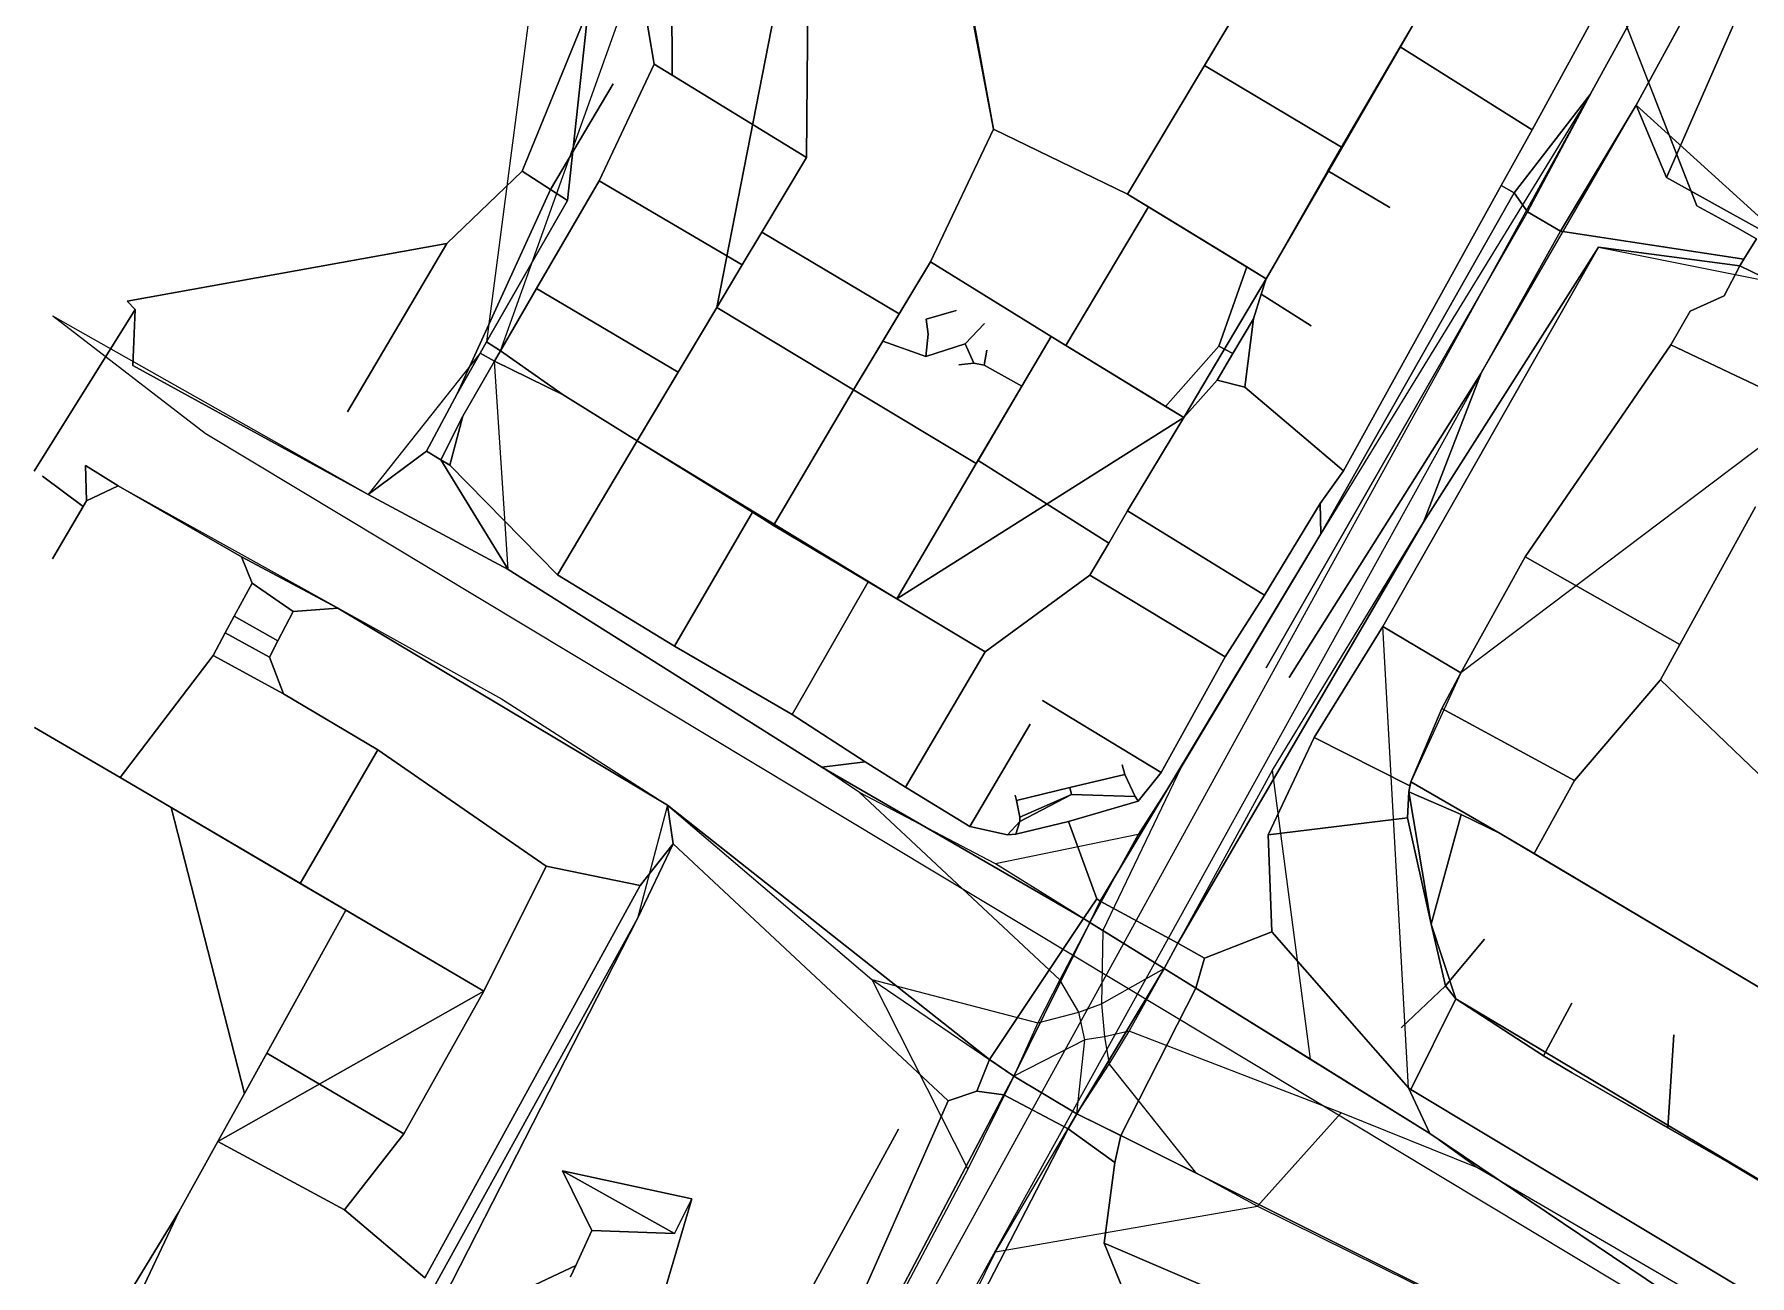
# Model space of a CAD drawing. Header units: metres. Extents: x 327752 to 330295, y 2791490 to 2794271.
# Drawn here: x 327773 to 328621, y 2792442 to 2793056 of the extents above; entities that cross this region are included whole.
import ezdxf

# ---------------------------------------------------------------- set-up
doc = ezdxf.new("R2010")
doc.units = ezdxf.units.M

msp = doc.modelspace()

# ---------------------------------------------------------------- linework, layer by layer
for p, q in [((328564.41, 2793020.85), (328717.78, 2793300.67)), ((328564.41, 2793020.85), (328693.83, 2793258.11)), ((328693.83, 2793258.11), (328564.41, 2793020.85)), ((328030.83, 2793171.16), (327996.15, 2792903.82)), ((328579.51, 2792985.1), (328661.68, 2793173.01)), ((328661.68, 2793173.01), (328579.51, 2792985.1)), ((328036.2, 2792973.69), (328053.42, 2793133.96)), ((328053.42, 2793133.96), (328036.2, 2792973.69)), ((328224.73, 2793125.8), (328246.7, 2793008.99)), ((328246.7, 2793008.99), (328224.73, 2793125.8)), ((328594.48, 2792971.14), (328537.91, 2793116.13)), ((328537.91, 2793116.13), (328594.48, 2792971.14)), ((328541.71, 2793026.05), (328595.01, 2793123.31)), ((328595.01, 2793123.31), (328541.71, 2793026.05)), ((328146.98, 2793110.33), (328109.96, 2792920.78)), ((328109.96, 2792920.78), (328146.98, 2793110.33)), ((328087.72, 2793099.86), (328087.83, 2793035.73)), ((328087.83, 2793035.73), (328087.72, 2793099.86)), ((328313.05, 2792976.8), (328388.18, 2793102.75)), ((328388.18, 2793102.75), (328313.05, 2792976.8)), ((328351, 2793040.43), (328388.18, 2793102.75)), ((328388.18, 2793102.75), (328351, 2793040.43)), ((328002.94, 2792899.37), (328070.75, 2793088.87)), ((328070.75, 2793088.87), (328078.98, 2793041.17)), ((328078.98, 2793041.17), (328070.75, 2793088.87)), ((328246.7, 2793008.99), (328232.57, 2793086.48)), ((328232.57, 2793086.48), (328246.7, 2793008.99)), ((328013.76, 2792988.26), (328051.5, 2793080.62)), ((328051.5, 2793080.62), (328013.76, 2792988.26)), ((328549.07, 2793074.72), (328513.06, 2793008.62)), ((328513.06, 2793008.62), (328549.07, 2793074.72)), ((328154.92, 2793071.53), (328154.22, 2792994.95)), ((328154.22, 2792994.95), (328154.92, 2793071.53)), ((328381.56, 2792935), (328455.08, 2793062.13)), ((328455.08, 2793062.13), (328381.56, 2792935)), ((328455.08, 2793062.13), (328447.75, 2793049.64)), ((328447.75, 2793049.64), (328455.08, 2793062.13)), ((328447.75, 2793049.64), (328418.74, 2793000.03)), ((328418.74, 2793000.03), (328447.75, 2793049.64)), ((328447.75, 2793049.64), (328513.06, 2793008.62)), ((328513.06, 2793008.62), (328447.75, 2793049.64)), ((328078.98, 2793041.17), (328051.75, 2792983.41)), ((328051.75, 2792983.41), (328078.98, 2793041.17)), ((328078.98, 2793041.17), (328087.83, 2793035.73)), ((328087.83, 2793035.73), (328078.98, 2793041.17)), ((328313.05, 2792976.8), (328351, 2793040.43)), ((328351, 2793040.43), (328313.05, 2792976.8)), ((328351, 2793040.43), (328418.74, 2793000.03)), ((328418.74, 2793000.03), (328351, 2793040.43)), ((328027.64, 2792979.13), (328058.7, 2793031.42)), ((328058.7, 2793031.42), (328027.64, 2792979.13)), ((328087.83, 2793035.73), (328154.22, 2792994.95)), ((328154.22, 2792994.95), (328087.83, 2793035.73)), ((328541.71, 2793026.05), (328052.96, 2792137.17)), ((328541.71, 2793026.05), (328408.62, 2792808.98)), ((328541.71, 2793026.05), (328504.23, 2792977.48)), ((328504.23, 2792977.48), (328541.71, 2793026.05)), ((328541.71, 2793026.05), (328510.8, 2792968.19)), ((328510.8, 2792968.19), (328541.71, 2793026.05)), ((328487.76, 2792888.39), (328564.41, 2793020.85)), ((328527.12, 2792958.49), (328564.41, 2793020.85)), ((328564.41, 2793020.85), (328527.12, 2792958.49)), ((328564.41, 2793020.85), (328579.51, 2792985.1)), ((328640.84, 2792951.55), (328564.41, 2793020.85)), ((328579.51, 2792985.1), (328564.41, 2793020.85)), ((328246.7, 2793008.99), (328215.53, 2792943.36)), ((328215.53, 2792943.36), (328246.7, 2793008.99)), ((328313.05, 2792976.8), (328246.7, 2793008.99)), ((328246.7, 2793008.99), (328313.05, 2792976.8)), ((328513.06, 2793008.62), (328497.67, 2792981.08)), ((328497.67, 2792981.08), (328513.06, 2793008.62)), ((328411.97, 2792988.45), (328418.74, 2793000.03)), ((328418.74, 2793000.03), (328411.97, 2792988.45)), ((328013.76, 2792988.26), (327976.49, 2792952.49)), ((327976.49, 2792952.49), (328013.76, 2792988.26)), ((328027.64, 2792979.13), (328013.76, 2792988.26)), ((328013.76, 2792988.26), (328027.64, 2792979.13)), ((328154.22, 2792994.95), (328132.2, 2792958.05)), ((328132.2, 2792958.05), (328154.22, 2792994.95)), ((328381.56, 2792935), (328411.97, 2792988.45)), ((328411.97, 2792988.45), (328381.56, 2792935)), ((328411.97, 2792988.45), (328442.75, 2792970.24)), ((328442.75, 2792970.24), (328411.97, 2792988.45)), ((328051.75, 2792983.41), (328020.87, 2792930.16)), ((328020.87, 2792930.16), (328051.75, 2792983.41)), ((328122.54, 2792941.85), (328051.75, 2792983.41)), ((328051.75, 2792983.41), (328122.54, 2792941.85)), ((328419.7, 2792840.06), (328497.67, 2792981.08)), ((328497.67, 2792981.08), (328419.7, 2792840.06)), ((328504.23, 2792977.48), (328497.67, 2792981.08)), ((328497.67, 2792981.08), (328504.23, 2792977.48)), ((328626.09, 2792959.28), (328579.51, 2792985.1)), ((328579.51, 2792985.1), (328626.09, 2792959.28)), ((328027.64, 2792979.13), (327981.62, 2792878.19)), ((327981.62, 2792878.19), (328027.64, 2792979.13)), ((327996.15, 2792903.82), (328036.2, 2792973.69)), ((328036.2, 2792973.69), (327996.15, 2792903.82)), ((328036.2, 2792973.69), (328027.64, 2792979.13)), ((328027.64, 2792979.13), (328036.2, 2792973.69)), ((328313.05, 2792976.8), (328323.33, 2792970.53)), ((328313.05, 2792976.8), (328381.56, 2792935)), ((328323.33, 2792970.53), (328313.05, 2792976.8)), ((328381.56, 2792935), (328313.05, 2792976.8)), ((328504.23, 2792977.48), (328408.62, 2792808.98)), ((328408.62, 2792808.98), (328504.23, 2792977.48)), ((328504.23, 2792977.48), (328510.8, 2792968.19)), ((328510.8, 2792968.19), (328504.23, 2792977.48)), ((328594.48, 2792971.14), (328614.36, 2792960.26)), ((328594.48, 2792971.14), (328614.36, 2792960.26)), ((328614.36, 2792960.26), (328594.48, 2792971.14)), ((328614.36, 2792960.26), (328594.48, 2792971.14)), ((328323.33, 2792970.53), (328282.52, 2792902.02)), ((328282.52, 2792902.02), (328323.33, 2792970.53)), ((328323.33, 2792970.53), (328371.92, 2792940.88)), ((328371.92, 2792940.88), (328323.33, 2792970.53)), ((328510.8, 2792968.19), (328381.59, 2792742.77)), ((328381.59, 2792742.77), (328510.8, 2792968.19)), ((328510.8, 2792968.19), (328527.12, 2792958.49)), ((328527.12, 2792958.49), (328510.8, 2792968.19)), ((328122.54, 2792941.85), (328132.2, 2792958.05)), ((328132.2, 2792958.05), (328122.54, 2792941.85)), ((328200.13, 2792917.71), (328132.2, 2792958.05)), ((328132.2, 2792958.05), (328200.13, 2792917.71)), ((328487.76, 2792888.39), (328527.12, 2792958.49)), ((328527.12, 2792958.49), (328487.76, 2792888.39)), ((328527.12, 2792958.49), (328617.77, 2792944.75)), ((328617.77, 2792944.75), (328527.12, 2792958.49)), ((328614.36, 2792960.26), (328624.03, 2792954.83)), ((328624.03, 2792954.83), (328614.36, 2792960.26)), ((328624.03, 2792954.83), (328617.77, 2792944.75)), ((328617.77, 2792944.75), (328624.03, 2792954.83)), ((327976.49, 2792952.49), (327818.35, 2792924.01)), ((327818.35, 2792924.01), (327976.49, 2792952.49)), ((327976.49, 2792952.49), (327927.32, 2792869.27)), ((327927.32, 2792869.27), (327976.49, 2792952.49)), ((328439.28, 2792763.16), (328545.85, 2792950.73)), ((328545.85, 2792950.73), (328439.28, 2792763.16)), ((328459.25, 2792814.67), (328545.85, 2792950.73)), ((328545.85, 2792950.73), (328459.25, 2792814.67)), ((328545.85, 2792950.73), (328615.69, 2792941.42)), ((328545.85, 2792950.73), (328632.44, 2792933.42)), ((328615.69, 2792941.42), (328545.85, 2792950.73)), ((328109.96, 2792920.78), (328122.54, 2792941.85)), ((328122.54, 2792941.85), (328109.96, 2792920.78)), ((328177.54, 2792880.09), (328215.53, 2792943.36)), ((328215.53, 2792943.36), (328177.54, 2792880.09)), ((328215.53, 2792943.36), (328200.13, 2792917.71)), ((328200.13, 2792917.71), (328215.53, 2792943.36)), ((328275.22, 2792906.49), (328215.53, 2792943.36)), ((328215.53, 2792943.36), (328275.22, 2792906.49)), ((328371.92, 2792940.88), (328358.21, 2792901.65)), ((328358.21, 2792901.65), (328371.92, 2792940.88)), ((328381.56, 2792935), (328371.92, 2792940.88)), ((328371.92, 2792940.88), (328381.56, 2792935)), ((328608.05, 2792926.63), (328615.69, 2792941.42)), ((328615.69, 2792941.42), (328608.05, 2792926.63)), ((328617.77, 2792944.75), (328615.69, 2792941.42)), ((328615.69, 2792941.42), (328617.77, 2792944.75)), ((328632.44, 2792933.42), (328615.69, 2792941.42)), ((328615.69, 2792941.42), (328632.44, 2792933.42)), ((328020.87, 2792930.16), (328002.94, 2792899.37)), ((328002.94, 2792899.37), (328020.87, 2792930.16)), ((328090.85, 2792888.89), (328020.87, 2792930.16)), ((328020.87, 2792930.16), (328090.85, 2792888.89)), ((328381.56, 2792935), (328340.78, 2792866.42)), ((328340.78, 2792866.42), (328381.56, 2792935)), ((328381.56, 2792935), (328379.06, 2792927.45)), ((328379.06, 2792927.45), (328381.56, 2792935)), ((327818.35, 2792924.01), (327822.33, 2792919.78)), ((327822.33, 2792919.78), (327818.35, 2792924.01)), ((328109.96, 2792920.78), (328070.54, 2792854.96)), ((328070.54, 2792854.96), (328109.96, 2792920.78)), ((328109.96, 2792920.78), (328090.85, 2792888.89)), ((328090.85, 2792888.89), (328109.96, 2792920.78)), ((328109.96, 2792920.78), (328177.54, 2792880.09)), ((328177.54, 2792880.09), (328109.96, 2792920.78)), ((328375.22, 2792915.27), (328379.06, 2792927.45)), ((328379.06, 2792927.45), (328375.22, 2792915.27)), ((328379.06, 2792927.45), (328403.78, 2792911.84)), ((328403.78, 2792911.84), (328379.06, 2792927.45)), ((328591.22, 2792919.03), (328608.05, 2792926.63)), ((328591.22, 2792919.03), (328608.05, 2792926.63)), ((328608.05, 2792926.63), (328591.22, 2792919.03)), ((328608.05, 2792926.63), (328591.22, 2792919.03)), ((327772.51, 2792839.84), (327822.33, 2792919.78)), ((327822.33, 2792919.78), (327772.51, 2792839.84)), ((327856.98, 2792858.57), (327781.65, 2792916.54)), ((327937.57, 2792828.36), (327781.65, 2792916.54)), ((327821.19, 2792892.13), (327822.33, 2792919.78)), ((327822.33, 2792919.78), (327821.19, 2792892.13)), ((328192.04, 2792904.24), (328200.13, 2792917.71)), ((328200.13, 2792917.71), (328192.04, 2792904.24)), ((328213.45, 2792915.05), (328228.25, 2792919.35)), ((328228.25, 2792919.35), (328213.45, 2792915.05)), ((328214.51, 2792907.65), (328213.45, 2792915.05)), ((328214.51, 2792907.65), (328213.45, 2792915.05)), ((328213.45, 2792915.05), (328214.51, 2792907.65)), ((328213.45, 2792915.05), (328214.51, 2792907.65)), ((328228.25, 2792919.35), (328228.25, 2792919.35)), ((328228.25, 2792919.35), (328228.25, 2792919.35)), ((328232.73, 2792902.88), (328242.31, 2792912.91)), ((328242.31, 2792912.91), (328232.73, 2792902.88)), ((328375.22, 2792915.27), (328365.14, 2792898.05)), ((328365.14, 2792898.05), (328375.22, 2792915.27)), ((328370.92, 2792881.5), (328375.22, 2792915.27)), ((328375.22, 2792915.27), (328370.92, 2792881.5)), ((328581.56, 2792902.45), (328591.22, 2792919.03)), ((328591.22, 2792919.03), (328581.56, 2792902.45)), ((327996.15, 2792903.82), (327992.99, 2792898.26)), ((327992.99, 2792898.26), (327996.15, 2792903.82)), ((327996.15, 2792903.82), (328002.94, 2792899.37)), ((328002.94, 2792899.37), (327996.15, 2792903.82)), ((328177.54, 2792880.09), (328192.04, 2792904.24)), ((328192.04, 2792904.24), (328177.54, 2792880.09)), ((328192.04, 2792904.24), (328213.23, 2792896.58)), ((328213.23, 2792896.58), (328192.04, 2792904.24)), ((328213.23, 2792896.58), (328214.51, 2792907.65)), ((328214.51, 2792907.65), (328213.23, 2792896.58)), ((328238.24, 2792843.66), (328275.22, 2792906.49)), ((328275.22, 2792906.49), (328238.24, 2792843.66)), ((328275.22, 2792906.49), (328260.74, 2792881.88)), ((328260.74, 2792881.88), (328275.22, 2792906.49)), ((328275.22, 2792906.49), (328282.52, 2792902.02)), ((328275.22, 2792906.49), (328340.78, 2792866.42)), ((328282.52, 2792902.02), (328275.22, 2792906.49)), ((328340.78, 2792866.42), (328275.22, 2792906.49)), ((327992.99, 2792898.26), (327937.57, 2792828.36)), ((327981.62, 2792878.19), (327992.99, 2792898.26)), ((327992.99, 2792898.26), (327981.62, 2792878.19)), ((328000.03, 2792894.36), (327992.99, 2792898.26)), ((327992.99, 2792898.26), (328000.03, 2792894.36)), ((328000.03, 2792894.36), (328002.94, 2792899.37)), ((328002.94, 2792899.37), (328000.03, 2792894.36)), ((328033.97, 2792877.64), (328002.94, 2792899.37)), ((328002.94, 2792899.37), (328033.97, 2792877.64)), ((328232.73, 2792902.88), (328213.23, 2792896.58)), ((328213.23, 2792896.58), (328232.73, 2792902.88)), ((328236.93, 2792893.26), (328232.73, 2792902.88)), ((328232.73, 2792902.88), (328236.93, 2792893.26)), ((328242.18, 2792892.32), (328243.5, 2792899.79)), ((328243.5, 2792899.79), (328242.18, 2792892.32)), ((328282.52, 2792902.02), (328331.84, 2792871.89)), ((328331.84, 2792871.89), (328282.52, 2792902.02)), ((328331.84, 2792871.89), (328358.21, 2792901.65)), ((328358.21, 2792901.65), (328331.84, 2792871.89)), ((328357.24, 2792884.89), (328365.14, 2792898.05)), ((328365.14, 2792898.05), (328357.24, 2792884.89)), ((328365.14, 2792898.05), (328358.21, 2792901.65)), ((328358.21, 2792901.65), (328365.14, 2792898.05)), ((328581.56, 2792902.45), (328509.67, 2792797.64)), ((328509.67, 2792797.64), (328581.56, 2792902.45)), ((328649.59, 2792869.99), (328581.56, 2792902.45)), ((328581.56, 2792902.45), (328649.59, 2792869.99)), ((327937.57, 2792828.36), (327821.19, 2792892.13)), ((327821.19, 2792892.13), (327937.57, 2792828.36)), ((327984.32, 2792867.15), (328000.03, 2792894.36)), ((328000.03, 2792894.36), (327984.32, 2792867.15)), ((328033.97, 2792877.64), (328000.03, 2792894.36)), ((328000.03, 2792894.36), (328033.97, 2792877.64)), ((328006.81, 2792791.31), (328000.03, 2792894.36)), ((328069.51, 2792132.43), (328487.76, 2792888.39)), ((328070.54, 2792854.96), (328090.85, 2792888.89)), ((328090.85, 2792888.89), (328070.54, 2792854.96)), ((328236.93, 2792893.26), (328229.63, 2792892.54)), ((328229.63, 2792892.54), (328236.93, 2792893.26)), ((328236.93, 2792893.26), (328242.18, 2792892.32)), ((328242.18, 2792892.32), (328236.93, 2792893.26)), ((328260.74, 2792881.88), (328242.18, 2792892.32)), ((328242.18, 2792892.32), (328260.74, 2792881.88)), ((328487.76, 2792888.39), (328392.91, 2792737.85)), ((328392.91, 2792737.85), (328487.76, 2792888.39)), ((328487.76, 2792888.39), (328459.25, 2792814.67)), ((328459.25, 2792814.67), (328487.76, 2792888.39)), ((327981.62, 2792878.19), (327966.45, 2792849.75)), ((327966.45, 2792849.75), (327981.62, 2792878.19)), ((328177.54, 2792880.09), (328138.04, 2792813.12)), ((328138.04, 2792813.12), (328177.54, 2792880.09)), ((328238.24, 2792843.66), (328177.54, 2792880.09)), ((328177.54, 2792880.09), (328238.24, 2792843.66)), ((328239.15, 2792845.2), (328260.74, 2792881.88)), ((328260.74, 2792881.88), (328239.15, 2792845.2)), ((328340.78, 2792866.42), (328357.24, 2792884.89)), ((328357.24, 2792884.89), (328340.78, 2792866.42)), ((328370.92, 2792881.5), (328357.24, 2792884.89)), ((328357.24, 2792884.89), (328370.92, 2792881.5)), ((328370.92, 2792881.5), (328419.7, 2792840.06)), ((328419.7, 2792840.06), (328370.92, 2792881.5)), ((328070.54, 2792854.96), (328033.97, 2792877.64)), ((328033.97, 2792877.64), (328070.54, 2792854.96)), ((328340.78, 2792866.42), (328331.84, 2792871.89)), ((328331.84, 2792871.89), (328340.78, 2792866.42)), ((328649.59, 2792869.99), (328477.78, 2792740.24)), ((327984.32, 2792867.15), (327973.45, 2792845.57)), ((327973.45, 2792845.57), (327984.32, 2792867.15)), ((327984.32, 2792867.15), (327977.94, 2792842.89)), ((327977.94, 2792842.89), (327984.32, 2792867.15)), ((328198.89, 2792776.76), (328340.78, 2792866.42)), ((328340.78, 2792866.42), (328198.89, 2792776.76)), ((328340.78, 2792866.42), (328313.02, 2792820.28)), ((328313.02, 2792820.28), (328340.78, 2792866.42)), ((328715.89, 2792342.05), (327856.98, 2792858.57)), ((328070.54, 2792854.96), (328031.16, 2792788.66)), ((328031.16, 2792788.66), (328070.54, 2792854.96)), ((328198.89, 2792776.76), (328070.54, 2792854.96)), ((328070.54, 2792854.96), (328127.52, 2792819.64)), ((328070.54, 2792854.96), (328198.89, 2792776.76)), ((328127.52, 2792819.64), (328070.54, 2792854.96)), ((327937.57, 2792828.36), (327966.45, 2792849.75)), ((327966.45, 2792849.75), (327937.57, 2792828.36)), ((327973.45, 2792845.57), (327966.45, 2792849.75)), ((327966.45, 2792849.75), (327973.45, 2792845.57)), ((327973.45, 2792845.57), (327977.94, 2792842.89)), ((327973.45, 2792845.57), (328006.81, 2792791.31)), ((327977.94, 2792842.89), (327973.45, 2792845.57)), ((328006.81, 2792791.31), (327973.45, 2792845.57)), ((328238.24, 2792843.66), (328239.15, 2792845.2)), ((328239.15, 2792845.2), (328238.24, 2792843.66)), ((328239.15, 2792845.2), (328303.72, 2792804.4)), ((328303.72, 2792804.4), (328239.15, 2792845.2)), ((327796.64, 2792822.41), (327776.54, 2792837.36)), ((327776.54, 2792837.36), (327796.64, 2792822.41)), ((327798.34, 2792825.29), (327797.82, 2792842.68)), ((327813.9, 2792832.74), (327797.82, 2792842.68)), ((327797.82, 2792842.68), (327813.9, 2792832.74)), ((327797.82, 2792842.68), (327798.34, 2792825.29)), ((328031.16, 2792788.66), (327977.94, 2792842.89)), ((327977.94, 2792842.89), (328031.16, 2792788.66)), ((328238.24, 2792843.66), (328198.89, 2792776.76)), ((328198.89, 2792776.76), (328238.24, 2792843.66)), ((328419.7, 2792840.06), (328408.19, 2792823.92)), ((328408.19, 2792823.92), (328419.7, 2792840.06)), ((327798.34, 2792825.29), (327813.9, 2792832.74)), ((327813.9, 2792832.74), (327798.34, 2792825.29)), ((327874.92, 2792797.54), (327813.9, 2792832.74)), ((327813.9, 2792832.74), (327874.92, 2792797.54)), ((327813.9, 2792832.74), (328003.43, 2792727.38)), ((327937.57, 2792828.36), (328006.81, 2792791.31)), ((328006.81, 2792791.31), (327937.57, 2792828.36)), ((327783.86, 2792800.6), (327798.34, 2792825.29)), ((327798.34, 2792825.29), (327783.86, 2792800.6)), ((327783.86, 2792800.6), (327796.64, 2792822.41)), ((327796.64, 2792822.41), (327783.86, 2792800.6)), ((327796.64, 2792822.41), (327798.34, 2792825.29)), ((327798.34, 2792825.29), (327796.64, 2792822.41)), ((328127.52, 2792819.64), (328089.05, 2792753.41)), ((328089.05, 2792753.41), (328127.52, 2792819.64)), ((328127.52, 2792819.64), (328138.04, 2792813.12)), ((328138.04, 2792813.12), (328127.52, 2792819.64)), ((328313.02, 2792820.28), (328303.72, 2792804.4)), ((328303.72, 2792804.4), (328313.02, 2792820.28)), ((328313.02, 2792820.28), (328380.68, 2792778.57)), ((328380.68, 2792778.57), (328313.02, 2792820.28)), ((328408.19, 2792823.92), (328380.68, 2792778.57)), ((328380.68, 2792778.57), (328408.19, 2792823.92)), ((328408.62, 2792808.98), (328408.19, 2792823.92)), ((328408.19, 2792823.92), (328408.62, 2792808.98)), ((328586.11, 2792754.27), (328623.42, 2792822.23)), ((328623.42, 2792822.23), (328586.11, 2792754.27)), ((328138.04, 2792813.12), (328184.8, 2792785.18)), ((328184.8, 2792785.18), (328138.04, 2792813.12)), ((328337.82, 2792606.53), (328459.25, 2792814.67)), ((328459.25, 2792814.67), (328337.82, 2792606.53)), ((328384.66, 2792692.13), (328459.25, 2792814.67)), ((328294.39, 2792788.49), (328303.72, 2792804.4)), ((328303.72, 2792804.4), (328294.39, 2792788.49)), ((328299.4, 2792627.35), (328408.62, 2792808.98)), ((328408.62, 2792808.98), (328299.4, 2792627.35)), ((328408.62, 2792808.98), (328339.56, 2792693.62)), ((327783.86, 2792800.6), (327781.52, 2792796.62)), ((327781.52, 2792796.62), (327783.86, 2792800.6)), ((327922.54, 2792772.16), (327874.92, 2792797.54)), ((327880.25, 2792784.62), (327874.92, 2792797.54)), ((327874.92, 2792797.54), (327922.54, 2792772.16)), ((327874.92, 2792797.54), (327880.25, 2792784.62)), ((328477.78, 2792740.24), (328509.67, 2792797.64)), ((328509.67, 2792797.64), (328477.78, 2792740.24)), ((328586.11, 2792754.27), (328509.67, 2792797.64)), ((328509.67, 2792797.64), (328586.11, 2792754.27)), ((327871.3, 2792768.23), (327880.25, 2792784.62)), ((327880.25, 2792784.62), (327871.3, 2792768.23)), ((327900.53, 2792770.62), (327880.25, 2792784.62)), ((327880.25, 2792784.62), (327900.53, 2792770.62)), ((328161.89, 2792693.54), (328006.81, 2792791.31)), ((328006.81, 2792791.31), (328161.89, 2792693.54)), ((328031.16, 2792788.66), (328089.05, 2792753.41)), ((328089.05, 2792753.41), (328031.16, 2792788.66)), ((328147.17, 2792719.68), (328184.8, 2792785.18)), ((328184.8, 2792785.18), (328147.17, 2792719.68)), ((328198.89, 2792776.76), (328184.8, 2792785.18)), ((328184.8, 2792785.18), (328198.89, 2792776.76)), ((328242.69, 2792750.59), (328294.39, 2792788.49)), ((328294.39, 2792788.49), (328242.69, 2792750.59)), ((328361.3, 2792748.15), (328294.39, 2792788.49)), ((328294.39, 2792788.49), (328361.3, 2792748.15)), ((328198.89, 2792776.76), (328242.69, 2792750.59)), ((328242.69, 2792750.59), (328198.89, 2792776.76)), ((328380.68, 2792778.57), (328361.3, 2792748.15)), ((328361.3, 2792748.15), (328380.68, 2792778.57)), ((327866.84, 2792760.02), (327871.3, 2792768.23)), ((327871.3, 2792768.23), (327866.84, 2792760.02)), ((327892.92, 2792755.96), (327871.3, 2792768.23)), ((327871.3, 2792768.23), (327892.92, 2792755.96)), ((327892.92, 2792755.96), (327900.53, 2792770.62)), ((327900.53, 2792770.62), (327892.92, 2792755.96)), ((327922.54, 2792772.16), (327900.53, 2792770.62)), ((327900.53, 2792770.62), (327922.54, 2792772.16)), ((328085.49, 2792674.73), (327922.54, 2792772.16)), ((327922.54, 2792772.16), (328085.49, 2792674.73)), ((327860.9, 2792748.83), (327866.84, 2792760.02)), ((327866.84, 2792760.02), (327860.9, 2792748.83)), ((327866.84, 2792760.02), (327888.73, 2792747.88)), ((327888.73, 2792747.88), (327866.84, 2792760.02)), ((328439.28, 2792763.16), (328405.2, 2792708.28)), ((328405.2, 2792708.28), (328439.28, 2792763.16)), ((328477.78, 2792740.24), (328439.28, 2792763.16)), ((328451.85, 2792535.08), (328439.28, 2792763.16)), ((328439.28, 2792763.16), (328477.78, 2792740.24)), ((327888.73, 2792747.88), (327892.92, 2792755.96)), ((327892.92, 2792755.96), (327888.73, 2792747.88)), ((328147.17, 2792719.68), (328089.05, 2792753.41)), ((328089.05, 2792753.41), (328147.17, 2792719.68)), ((328203.15, 2792683.77), (328242.69, 2792750.59)), ((328242.69, 2792750.59), (328203.15, 2792683.77)), ((328576.48, 2792736.73), (328586.11, 2792754.27)), ((328586.11, 2792754.27), (328576.48, 2792736.73)), ((327814.9, 2792688.44), (327860.9, 2792748.83)), ((327860.9, 2792748.83), (327814.9, 2792688.44)), ((327860.9, 2792748.83), (327895.65, 2792729.84)), ((327895.65, 2792729.84), (327860.9, 2792748.83)), ((327895.65, 2792729.84), (327888.73, 2792747.88)), ((327888.73, 2792747.88), (327895.65, 2792729.84)), ((328329.61, 2792690.95), (328361.3, 2792748.15)), ((328361.3, 2792748.15), (328329.61, 2792690.95)), ((328477.78, 2792740.24), (328452.98, 2792686.34)), ((328477.78, 2792740.24), (328468.46, 2792722.61)), ((328468.46, 2792722.61), (328477.78, 2792740.24)), ((328576.48, 2792736.73), (328534.05, 2792686.97)), ((328534.05, 2792686.97), (328576.48, 2792736.73)), ((328576.48, 2792736.73), (328628.66, 2792686.67)), ((328628.66, 2792686.67), (328576.48, 2792736.73)), ((327942.36, 2792702.17), (327895.65, 2792729.84)), ((327895.65, 2792729.84), (327942.36, 2792702.17)), ((328003.43, 2792727.38), (328085.49, 2792674.73)), ((328329.61, 2792690.95), (328271.02, 2792726.49)), ((328271.02, 2792726.49), (328329.61, 2792690.95)), ((328183.33, 2792696.27), (328147.17, 2792719.68)), ((328147.17, 2792719.68), (328183.33, 2792696.27)), ((328452.98, 2792686.34), (328468.46, 2792722.61)), ((328468.46, 2792722.61), (328452.98, 2792686.34)), ((328534.05, 2792686.97), (328468.46, 2792722.61)), ((328468.46, 2792722.61), (328534.05, 2792686.97)), ((327814.9, 2792688.44), (327772.68, 2792713.27)), ((327772.68, 2792713.27), (327814.9, 2792688.44)), ((328235.02, 2792664.22), (328264.93, 2792714.88)), ((328264.93, 2792714.88), (328235.02, 2792664.22)), ((328405.2, 2792708.28), (328382.58, 2792660.1)), ((328382.58, 2792660.1), (328405.2, 2792708.28)), ((328452.61, 2792684.43), (328405.2, 2792708.28)), ((328405.2, 2792708.28), (328452.61, 2792684.43)), ((327903.96, 2792636.13), (327942.36, 2792702.17)), ((327942.36, 2792702.17), (327903.96, 2792636.13)), ((328025.63, 2792644.66), (327942.36, 2792702.17)), ((327942.36, 2792702.17), (328025.63, 2792644.66)), ((328183.33, 2792696.27), (328161.89, 2792693.54)), ((328161.89, 2792693.54), (328183.33, 2792696.27)), ((328291.18, 2792618.76), (328161.89, 2792693.54)), ((328161.89, 2792693.54), (328291.18, 2792618.76)), ((328180.45, 2792681.08), (328161.89, 2792693.54)), ((328183.33, 2792696.27), (328203.15, 2792683.77)), ((328203.15, 2792683.77), (328183.33, 2792696.27)), ((328339.56, 2792693.62), (328300.8, 2792612.8)), ((328310.38, 2792694.69), (328311.63, 2792689.93)), ((328311.63, 2792689.93), (328310.38, 2792694.69)), ((328339.56, 2792693.62), (328318.24, 2792660.35)), ((328331.05, 2792594.02), (328384.66, 2792692.13)), ((328403.41, 2792549.15), (328384.66, 2792692.13)), ((327994.76, 2792582.77), (327814.9, 2792688.44)), ((327840.16, 2792673.61), (327814.9, 2792688.44)), ((327814.9, 2792688.44), (327840.16, 2792673.61)), ((327814.9, 2792688.44), (327994.76, 2792582.77)), ((328203.15, 2792683.77), (328235.02, 2792664.22)), ((328235.02, 2792664.22), (328203.15, 2792683.77)), ((328258.15, 2792677.18), (328284.5, 2792683.46)), ((328284.5, 2792683.46), (328258.15, 2792677.18)), ((328311.63, 2792689.93), (328284.5, 2792683.46)), ((328284.5, 2792683.46), (328311.63, 2792689.93)), ((328285.31, 2792679.99), (328284.5, 2792683.46)), ((328284.5, 2792683.46), (328285.31, 2792679.99)), ((328316.71, 2792679.07), (328311.63, 2792689.93)), ((328311.63, 2792689.93), (328316.71, 2792679.07)), ((328318.25, 2792676.77), (328329.61, 2792690.95)), ((328329.61, 2792690.95), (328318.25, 2792676.77)), ((328452.04, 2792681.46), (328452.98, 2792686.34)), ((328452.98, 2792686.34), (328452.04, 2792681.46)), ((328452.04, 2792681.46), (328452.61, 2792684.43)), ((328452.61, 2792684.43), (328452.04, 2792681.46)), ((328452.61, 2792684.43), (328452.98, 2792686.34)), ((328452.98, 2792686.34), (328452.61, 2792684.43)), ((328452.98, 2792686.34), (328497.27, 2792660.86)), ((328497.27, 2792660.86), (328452.98, 2792686.34)), ((328534.05, 2792686.97), (328514.06, 2792650.88)), ((328514.06, 2792650.88), (328534.05, 2792686.97)), ((328085.49, 2792674.73), (328070.71, 2792618.73)), ((328085.49, 2792674.73), (328088.3, 2792655.62)), ((328085.49, 2792674.73), (328244.71, 2792549.04)), ((328085.49, 2792674.73), (328186.66, 2792588.62)), ((328088.3, 2792655.62), (328085.49, 2792674.73)), ((328244.71, 2792549.04), (328085.49, 2792674.73)), ((328279.5, 2792588.39), (328180.45, 2792681.08)), ((328247.68, 2792645.75), (328180.45, 2792681.08)), ((328257.48, 2792679.7), (328258.15, 2792677.18)), ((328258.15, 2792677.18), (328257.48, 2792679.7)), ((328258.15, 2792677.18), (328259.77, 2792668.92)), ((328259.77, 2792668.92), (328258.15, 2792677.18)), ((328259.75, 2792666.77), (328285.31, 2792679.99)), ((328285.31, 2792679.99), (328259.75, 2792666.77)), ((328285.31, 2792679.99), (328259.77, 2792668.92)), ((328259.77, 2792668.92), (328285.31, 2792679.99)), ((328283.8, 2792666.77), (328318.25, 2792676.77)), ((328318.25, 2792676.77), (328283.8, 2792666.77)), ((328316.71, 2792679.07), (328285.31, 2792679.99)), ((328285.31, 2792679.99), (328316.71, 2792679.07)), ((328318.25, 2792676.77), (328316.71, 2792679.07)), ((328316.71, 2792679.07), (328318.25, 2792676.77)), ((328452.04, 2792681.46), (328451.39, 2792668.5)), ((328451.39, 2792668.5), (328452.04, 2792681.46)), ((328452.04, 2792681.46), (328477.99, 2792670.24)), ((328452.04, 2792681.46), (328463.11, 2792615.91)), ((328477.99, 2792670.24), (328452.04, 2792681.46)), ((328463.11, 2792615.91), (328452.04, 2792681.46)), ((327926.48, 2792622.89), (327840.16, 2792673.61)), ((327903.96, 2792636.13), (327840.16, 2792673.61)), ((327876.38, 2792532.23), (327840.16, 2792673.61)), ((327840.16, 2792673.61), (327903.96, 2792636.13)), ((327840.16, 2792673.61), (327876.38, 2792532.23)), ((327840.16, 2792673.61), (327926.48, 2792622.89)), ((328253.71, 2792660.21), (328259.75, 2792666.77)), ((328259.75, 2792666.77), (328253.71, 2792660.21)), ((328257.82, 2792660.49), (328283.8, 2792666.77)), ((328257.82, 2792660.49), (328259.75, 2792666.77)), ((328283.8, 2792666.77), (328257.82, 2792660.49)), ((328259.75, 2792666.77), (328257.82, 2792660.49)), ((328259.75, 2792666.77), (328259.77, 2792668.92)), ((328259.77, 2792668.92), (328259.75, 2792666.77)), ((328283.8, 2792666.77), (328297.84, 2792628.43)), ((328297.84, 2792628.43), (328283.8, 2792666.77)), ((328451.39, 2792668.5), (328382.58, 2792660.1)), ((328382.58, 2792660.1), (328451.39, 2792668.5)), ((328451.39, 2792668.5), (328463.11, 2792615.91)), ((328463.11, 2792615.91), (328451.39, 2792668.5)), ((328477.99, 2792670.24), (328463.11, 2792615.91)), ((328463.11, 2792615.91), (328477.99, 2792670.24)), ((328477.99, 2792670.24), (328497.27, 2792660.86)), ((328497.27, 2792660.86), (328477.99, 2792670.24)), ((328253.71, 2792660.21), (328235.02, 2792664.22)), ((328235.02, 2792664.22), (328253.71, 2792660.21)), ((328318.24, 2792660.35), (328247.68, 2792645.75)), ((328257.82, 2792660.49), (328253.71, 2792660.21)), ((328253.71, 2792660.21), (328257.82, 2792660.49)), ((328318.24, 2792660.35), (328294.3, 2792616.82)), ((328384.37, 2792612.12), (328382.58, 2792660.1)), ((328382.58, 2792660.1), (328384.37, 2792612.12)), ((328711.04, 2792533.68), (328497.27, 2792660.86)), ((328514.06, 2792650.88), (328497.27, 2792660.86)), ((328497.27, 2792660.86), (328514.06, 2792650.88)), ((328497.27, 2792660.86), (328711.04, 2792533.68)), ((328088.3, 2792655.62), (328070.71, 2792618.73)), ((328070.71, 2792618.73), (328088.3, 2792655.62)), ((328088.3, 2792655.62), (328072.01, 2792635.15)), ((328072.01, 2792635.15), (328088.3, 2792655.62)), ((328088.3, 2792655.62), (328224.4, 2792528.63)), ((328224.4, 2792528.63), (328088.3, 2792655.62)), ((328711.04, 2792533.68), (328514.06, 2792650.88)), ((328514.06, 2792650.88), (328711.04, 2792533.68)), ((327994.76, 2792582.77), (328025.63, 2792644.66)), ((328025.63, 2792644.66), (327994.76, 2792582.77)), ((328025.63, 2792644.66), (328072.01, 2792635.15)), ((328072.01, 2792635.15), (328025.63, 2792644.66)), ((328294.3, 2792616.82), (328247.68, 2792645.75)), ((327926.48, 2792622.89), (327903.96, 2792636.13)), ((327903.96, 2792636.13), (327926.48, 2792622.89)), ((328072.01, 2792635.15), (327965.53, 2792441.16)), ((327965.53, 2792441.16), (328072.01, 2792635.15)), ((328291.18, 2792618.76), (328297.84, 2792628.43)), ((328297.84, 2792628.43), (328291.18, 2792618.76)), ((328294.3, 2792616.82), (328299.4, 2792627.35)), ((328299.4, 2792627.35), (328294.3, 2792616.82)), ((328299.4, 2792627.35), (328297.84, 2792628.43)), ((328297.84, 2792628.43), (328299.4, 2792627.35)), ((328299.4, 2792627.35), (328337.82, 2792606.53)), ((328337.82, 2792606.53), (328299.4, 2792627.35)), ((327926.48, 2792622.89), (327876.38, 2792532.23)), ((327876.38, 2792532.23), (327926.48, 2792622.89)), ((327926.48, 2792622.89), (327887.43, 2792552.22)), ((327887.43, 2792552.22), (327926.48, 2792622.89)), ((327926.48, 2792622.89), (327994.76, 2792582.77)), ((327994.76, 2792582.77), (327926.48, 2792622.89)), ((328070.71, 2792618.73), (327935.24, 2792373.64)), ((328070.71, 2792618.73), (327943.27, 2792369.38)), ((327943.27, 2792369.38), (328070.71, 2792618.73)), ((328070.71, 2792618.73), (327970.84, 2792438.02)), ((327970.84, 2792438.02), (328070.71, 2792618.73)), ((328291.18, 2792618.76), (328244.71, 2792549.04)), ((328244.71, 2792549.04), (328291.18, 2792618.76)), ((328294.3, 2792616.82), (328256.77, 2792540.81)), ((328256.77, 2792540.81), (328294.3, 2792616.82)), ((328294.3, 2792616.82), (328279.5, 2792588.39)), ((328294.3, 2792616.82), (328291.18, 2792618.76)), ((328291.18, 2792618.76), (328294.3, 2792616.82)), ((328294.3, 2792616.82), (328331.05, 2792594.02)), ((328331.05, 2792594.02), (328294.3, 2792616.82)), ((328300.8, 2792612.8), (328294.3, 2792616.82)), ((328463.11, 2792615.91), (328470.12, 2792585.54)), ((328463.11, 2792615.91), (328475.24, 2792579.08)), ((328470.12, 2792585.54), (328463.11, 2792615.91)), ((328475.24, 2792579.08), (328463.11, 2792615.91)), ((328300.8, 2792612.8), (328300.14, 2792576.6)), ((328331.05, 2792594.02), (328300.8, 2792612.8)), ((328331.05, 2792594.02), (328337.82, 2792606.53)), ((328337.82, 2792606.53), (328331.05, 2792594.02)), ((328337.82, 2792606.53), (328351.03, 2792599.15)), ((328351.03, 2792599.15), (328337.82, 2792606.53)), ((328384.37, 2792612.12), (328351.03, 2792599.15)), ((328351.03, 2792599.15), (328384.37, 2792612.12)), ((328451.85, 2792535.08), (328384.37, 2792612.12)), ((328384.37, 2792612.12), (328451.85, 2792535.08)), ((328470.12, 2792585.54), (328489.45, 2792608.62)), ((328489.45, 2792608.62), (328470.12, 2792585.54)), ((328346.8, 2792584.26), (328351.03, 2792599.15)), ((328351.03, 2792599.15), (328346.8, 2792584.26)), ((328331.05, 2792594.02), (328287.91, 2792522.14)), ((328287.91, 2792522.14), (328331.05, 2792594.02)), ((328300.14, 2792576.6), (328331.05, 2792594.02)), ((328313.86, 2792563.04), (328331.05, 2792594.02)), ((328331.05, 2792594.02), (328346.8, 2792584.26)), ((328346.8, 2792584.26), (328331.05, 2792594.02)), ((328403.41, 2792549.15), (328331.05, 2792594.02)), ((327994.76, 2792582.77), (327863.26, 2792508.52)), ((327863.26, 2792508.52), (327994.76, 2792582.77)), ((327994.76, 2792582.77), (327955.12, 2792512.34)), ((327955.12, 2792512.34), (327994.76, 2792582.77)), ((328186.66, 2792588.62), (328234.11, 2792494.8)), ((328186.66, 2792588.62), (328256.77, 2792540.81)), ((328186.66, 2792588.62), (328268.66, 2792567.16)), ((328279.5, 2792588.39), (328268.66, 2792567.16)), ((328289, 2792572.47), (328279.5, 2792588.39)), ((328346.8, 2792584.26), (328309.71, 2792511.43)), ((328309.71, 2792511.43), (328346.8, 2792584.26)), ((328346.8, 2792584.26), (328462.39, 2792512.48)), ((328462.39, 2792512.48), (328346.8, 2792584.26)), ((328470.12, 2792585.54), (328448.26, 2792564.69)), ((328448.26, 2792564.69), (328470.12, 2792585.54)), ((328470.12, 2792585.54), (328475.24, 2792579.08)), ((328475.24, 2792579.08), (328470.12, 2792585.54)), ((328268.66, 2792567.16), (328289, 2792572.47)), ((328289, 2792572.47), (328300.14, 2792576.6)), ((328291.89, 2792558.78), (328289, 2792572.47)), ((328300.14, 2792576.6), (328301.56, 2792560.34)), ((328453.13, 2792534.29), (328475.24, 2792579.08)), ((328475.24, 2792579.08), (328453.13, 2792534.29)), ((328669.42, 2792463.34), (328475.24, 2792579.08)), ((328475.24, 2792579.08), (328518.72, 2792550.82)), ((328475.24, 2792579.08), (328669.42, 2792463.34)), ((328518.72, 2792550.82), (328475.24, 2792579.08)), ((328518.72, 2792550.82), (328532.58, 2792576.99)), ((328532.58, 2792576.99), (328518.72, 2792550.82)), ((328268.66, 2792567.16), (328256.77, 2792540.81)), ((328291.89, 2792558.78), (328256.77, 2792540.81)), ((328287.91, 2792522.14), (328291.89, 2792558.78)), ((328301.56, 2792560.34), (328291.89, 2792558.78)), ((328313.86, 2792563.04), (328301.56, 2792560.34)), ((328301.56, 2792560.34), (328303.89, 2792546.8)), ((328303.89, 2792546.8), (328313.86, 2792563.04)), ((328418.59, 2792522.72), (328313.86, 2792563.04)), ((328580.11, 2792515.34), (328583.1, 2792561.27)), ((328583.1, 2792561.27), (328580.11, 2792515.34)), ((327887.43, 2792552.22), (327876.38, 2792532.23)), ((327876.38, 2792532.23), (327887.43, 2792552.22)), ((327887.43, 2792552.22), (327955.12, 2792512.34)), ((327955.12, 2792512.34), (327887.43, 2792552.22)), ((328244.71, 2792549.04), (328238.43, 2792533.37)), ((328238.43, 2792533.37), (328244.71, 2792549.04)), ((328256.77, 2792540.81), (328244.71, 2792549.04)), ((328244.71, 2792549.04), (328256.77, 2792540.81)), ((328462.39, 2792512.48), (328403.41, 2792549.15)), ((328518.72, 2792550.82), (328532.76, 2792542.39)), ((328532.76, 2792542.39), (328518.72, 2792550.82)), ((328256.77, 2792540.81), (328234.11, 2792494.8)), ((328256.77, 2792540.81), (328251.82, 2792531.63)), ((328251.82, 2792531.63), (328256.77, 2792540.81)), ((328256.77, 2792540.81), (328287.91, 2792522.14)), ((328287.91, 2792522.14), (328256.77, 2792540.81)), ((328287.91, 2792522.14), (328303.89, 2792546.8)), ((328303.89, 2792546.8), (328346.54, 2792493.21)), ((328532.76, 2792542.39), (328580.11, 2792515.34)), ((328532.76, 2792542.39), (328610.76, 2792497.83)), ((328580.11, 2792515.34), (328532.76, 2792542.39)), ((328610.76, 2792497.83), (328532.76, 2792542.39)), ((327876.38, 2792532.23), (327863.26, 2792508.52)), ((327863.26, 2792508.52), (327876.38, 2792532.23)), ((328251.82, 2792531.63), (328183.87, 2792402.69)), ((328183.87, 2792402.69), (328251.82, 2792531.63)), ((328238.43, 2792533.37), (328224.4, 2792528.63)), ((328224.4, 2792528.63), (328238.43, 2792533.37)), ((328251.82, 2792531.63), (328238.43, 2792533.37)), ((328238.43, 2792533.37), (328251.82, 2792531.63)), ((328283.7, 2792514.84), (328251.82, 2792531.63)), ((328251.82, 2792531.63), (328283.7, 2792514.84)), ((328451.85, 2792535.08), (328462.39, 2792512.48)), ((328451.85, 2792535.08), (328453.13, 2792534.29)), ((328462.39, 2792512.48), (328451.85, 2792535.08)), ((328453.13, 2792534.29), (328451.85, 2792535.08)), ((328680.16, 2792397.85), (328453.13, 2792534.29)), ((328453.13, 2792534.29), (328680.16, 2792397.85)), ((328168.92, 2792403.93), (328224.4, 2792528.63)), ((328224.4, 2792528.63), (328168.92, 2792403.93)), ((328247.69, 2792454.02), (328287.91, 2792522.14)), ((328287.91, 2792522.14), (328283.7, 2792514.84)), ((328283.7, 2792514.84), (328287.91, 2792522.14)), ((328287.91, 2792522.14), (328309.71, 2792511.43)), ((328287.91, 2792522.14), (328346.54, 2792493.21)), ((328309.71, 2792511.43), (328287.91, 2792522.14)), ((328418.59, 2792522.72), (328377.3, 2792476.58)), ((328485.68, 2792495.66), (328418.59, 2792522.72)), ((328199.82, 2792514.67), (328146.72, 2792417.66)), ((328146.72, 2792417.66), (328199.82, 2792514.67)), ((328283.7, 2792514.84), (328159.42, 2792274.71)), ((328159.42, 2792274.71), (328283.7, 2792514.84)), ((328283.7, 2792514.84), (328306.77, 2792498.21)), ((328306.77, 2792498.21), (328283.7, 2792514.84)), ((328580.11, 2792515.34), (328610.76, 2792497.83)), ((328610.76, 2792497.83), (328580.11, 2792515.34)), ((327863.26, 2792508.52), (327844.03, 2792473.71)), ((327844.03, 2792473.71), (327863.26, 2792508.52)), ((327863.26, 2792508.52), (327925.89, 2792474.73)), ((327925.89, 2792474.73), (327863.26, 2792508.52)), ((327925.89, 2792474.73), (327955.12, 2792512.34)), ((327955.12, 2792512.34), (327925.89, 2792474.73)), ((328309.71, 2792511.43), (328306.77, 2792498.21)), ((328306.77, 2792498.21), (328309.71, 2792511.43)), ((328309.71, 2792511.43), (328597.63, 2792367.64)), ((328597.63, 2792367.64), (328309.71, 2792511.43)), ((328462.39, 2792512.48), (328715.89, 2792342.05)), ((328715.89, 2792342.05), (328462.39, 2792512.48)), ((328485.68, 2792495.66), (328462.39, 2792512.48)), ((328301.38, 2792458.28), (328306.77, 2792498.21)), ((328306.77, 2792498.21), (328301.38, 2792458.28)), ((328610.76, 2792497.83), (328632.4, 2792485.02)), ((328632.4, 2792485.02), (328610.76, 2792497.83)), ((328033.62, 2792493.95), (328089.09, 2792463.07)), ((328033.62, 2792493.95), (328048.11, 2792464.51)), ((328033.62, 2792493.95), (328097.52, 2792480.17)), ((328089.09, 2792463.07), (328033.62, 2792493.95)), ((328048.11, 2792464.51), (328033.62, 2792493.95)), ((328097.52, 2792480.17), (328033.62, 2792493.95)), ((328234.11, 2792494.8), (328122.09, 2792284.16)), ((328346.54, 2792493.21), (328377.3, 2792476.58)), ((328593.05, 2792433.16), (328485.68, 2792495.66)), ((328081.57, 2792426.03), (328097.52, 2792480.17)), ((328097.52, 2792480.17), (328081.57, 2792426.03)), ((328089.09, 2792463.07), (328097.52, 2792480.17)), ((328097.52, 2792480.17), (328089.09, 2792463.07)), ((327844.03, 2792473.71), (327821.58, 2792437.04)), ((327821.58, 2792437.04), (327844.03, 2792473.71)), ((327844.03, 2792473.71), (327825.49, 2792434.74)), ((327825.49, 2792434.74), (327844.03, 2792473.71)), ((327925.89, 2792474.73), (327965.53, 2792441.16)), ((327965.53, 2792441.16), (327925.89, 2792474.73)), ((328247.69, 2792454.02), (328377.3, 2792476.58)), ((328377.3, 2792476.58), (328597.63, 2792367.64)), ((328040.21, 2792447.22), (328048.11, 2792464.51)), ((328048.11, 2792464.51), (328040.21, 2792447.22)), ((328089.09, 2792463.07), (328048.11, 2792464.51)), ((328048.11, 2792464.51), (328089.09, 2792463.07)), ((328159.42, 2792274.71), (328247.69, 2792454.02)), ((328367.86, 2792429.75), (328301.38, 2792458.28)), ((328317.18, 2792419.47), (328301.38, 2792458.28)), ((328301.38, 2792458.28), (328367.86, 2792429.75)), ((328301.38, 2792458.28), (328317.18, 2792419.47)), ((328040.21, 2792447.22), (327999.34, 2792428)), ((327999.34, 2792428), (328040.21, 2792447.22)), ((328037.68, 2792441.68), (328040.21, 2792447.22)), ((328040.21, 2792447.22), (328037.68, 2792441.68))]:
    msp.add_line(p, q)

doc.saveas('drawing.dxf')
